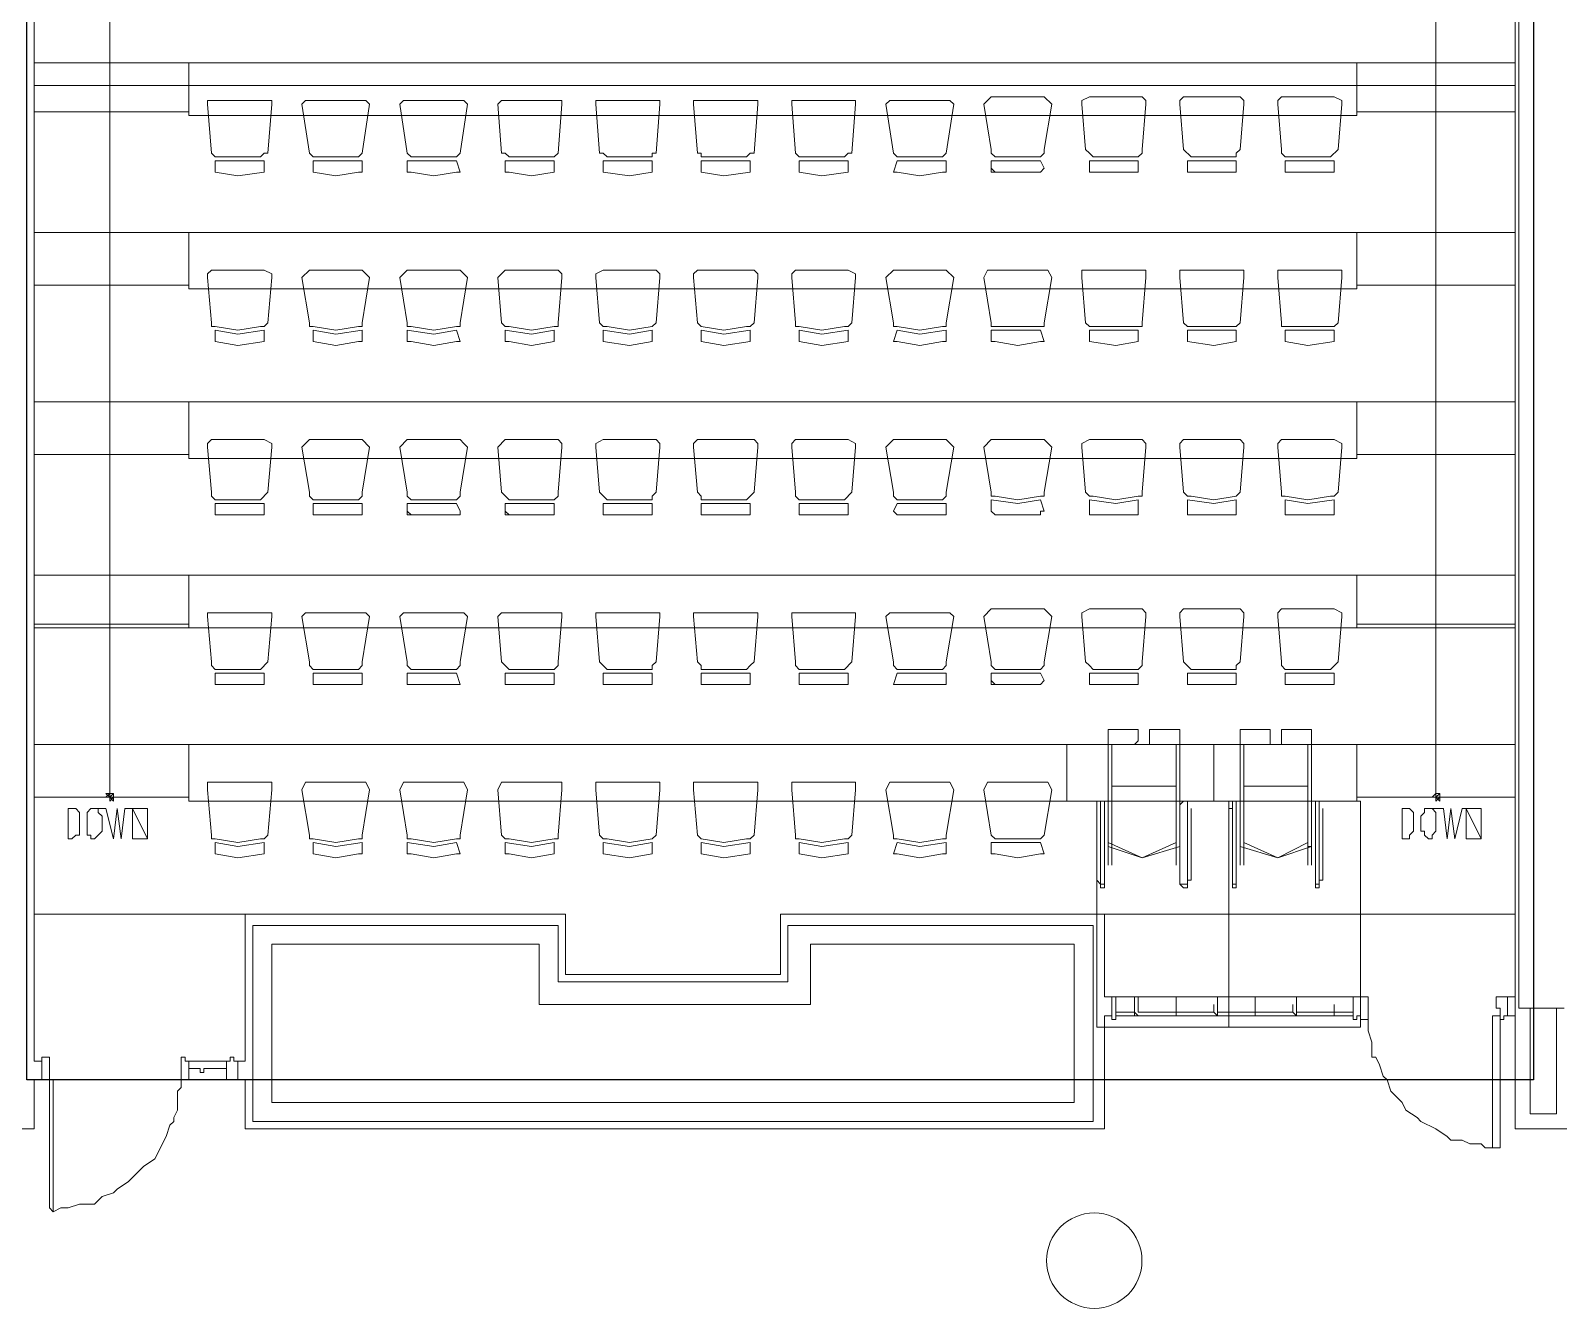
# Model space of a CAD drawing. Header units: metres. Extents: x 3 to 116, y 0 to 119.
# Drawn here: x 17.14 to 27.51, y 51.47 to 60.14 of the extents above; entities that cross this region are included whole.
import ezdxf

# ---------------------------------------------------------------- set-up
doc = ezdxf.new("R2010")
doc.units = ezdxf.units.M
doc.layers.add('PDF_Geometry', color=7, linetype='Continuous', transparency=0.8)

msp = doc.modelspace()

# ---------------------------------------------------------------- linework, layer by layer
msp.add_lwpolyline([(17.11, 70.414), (27.341, 70.414), (27.341, 53.018), (17.11, 53.018)], close=True)
at = {"layer": 'PDF_Geometry', "lineweight": 5}
for points in [[(27.522, 73.023), (27.522, 75.147), (27.318, 75.147), (27.318, 73.023), (27.522, 73.023), (27.522, 72.972), (27.318, 72.972), (27.318, 70.414), (27.241, 70.414), (27.241, 53.504)], [(17.213, 53.146), (17.213, 53.018), (17.161, 53.018), (17.213, 53.018), (17.213, 53.146), (17.161, 53.146), (17.161, 69.084), (19.055, 69.084), (19.055, 70.081), (25.143, 70.081)], [(27.215, 53.581), (27.215, 69.16)], [(17.673, 65.732), (17.673, 54.937)], [(26.678, 65.732), (26.678, 54.937)], [(17.161, 59.593), (18.21, 59.593), (18.21, 59.925), (18.21, 59.567), (26.141, 59.567), (26.141, 59.925), (26.141, 59.593), (27.215, 59.593)], [(17.161, 59.925), (18.21, 59.925), (27.215, 59.925)], [(27.139, 59.772), (27.215, 59.772), (17.161, 59.772)], [(18.722, 59.26), (18.722, 59.183), (18.722, 59.26), (18.389, 59.26), (18.389, 59.183), (18.543, 59.158), (18.722, 59.183)], [(19.387, 59.26), (19.387, 59.183), (19.387, 59.26), (19.055, 59.26), (19.055, 59.183), (19.208, 59.158), (19.362, 59.183), (19.387, 59.183), (19.362, 59.183)], [(20.027, 59.26), (20.052, 59.183), (20.027, 59.26), (19.694, 59.26), (19.694, 59.183), (19.72, 59.183), (19.694, 59.183), (19.72, 59.183), (19.873, 59.158), (20.027, 59.183), (20.052, 59.183), (20.027, 59.183)], [(20.692, 59.26), (20.692, 59.183), (20.692, 59.26), (20.359, 59.26), (20.359, 59.183), (20.385, 59.183), (20.359, 59.183), (20.385, 59.183), (20.538, 59.158), (20.692, 59.183)], [(21.357, 59.26), (21.357, 59.183), (21.357, 59.26), (21.024, 59.26), (21.024, 59.183), (21.203, 59.158), (21.357, 59.183)], [(22.022, 59.26), (22.022, 59.183), (22.022, 59.26), (21.69, 59.26), (21.69, 59.183), (21.843, 59.158), (22.022, 59.183)], [(22.687, 59.26), (22.687, 59.183), (22.687, 59.26), (22.355, 59.26), (22.355, 59.183), (22.508, 59.158), (22.687, 59.183)], [(23.352, 59.26), (23.352, 59.183), (23.352, 59.26), (23.02, 59.26), (22.994, 59.183), (23.02, 59.183), (22.994, 59.183), (23.02, 59.183), (23.173, 59.158), (23.327, 59.183), (23.352, 59.183), (23.327, 59.183)], [(23.992, 59.26), (24.018, 59.209), (23.992, 59.26), (23.659, 59.26), (23.659, 59.183), (23.685, 59.183), (23.659, 59.183), (23.659, 59.209), (23.685, 59.183), (23.992, 59.183), (24.018, 59.209), (23.992, 59.183)], [(24.657, 59.26), (24.657, 59.209), (24.657, 59.26), (24.325, 59.26), (24.325, 59.183), (24.325, 59.209), (24.325, 59.183), (24.657, 59.183), (24.657, 59.209), (24.657, 59.183)], [(25.322, 59.26), (25.322, 59.209), (25.322, 59.26), (24.99, 59.26), (24.99, 59.183), (24.99, 59.209), (24.99, 59.183), (25.322, 59.183), (25.322, 59.209), (25.322, 59.183)], [(25.987, 59.26), (25.987, 59.209), (25.987, 59.26), (25.655, 59.26), (25.655, 59.183), (25.655, 59.209), (25.655, 59.183), (25.987, 59.183), (25.987, 59.209), (25.987, 59.183)], [(17.161, 58.416), (18.21, 58.416), (18.21, 58.774), (18.21, 58.39), (26.141, 58.39), (26.141, 58.774), (26.141, 58.416), (27.215, 58.416)], [(17.161, 58.774), (18.21, 58.774), (27.215, 58.774)], [(22.994, 58.134), (23.02, 58.134), (22.994, 58.134), (22.994, 58.16), (22.943, 58.467), (22.994, 58.518), (23.352, 58.518), (23.404, 58.467), (23.352, 58.16), (23.352, 58.134), (23.327, 58.134), (23.173, 58.109), (23.02, 58.134)], [(24.325, 58.134), (24.35, 58.134), (24.325, 58.134), (24.299, 58.16), (24.273, 58.467), (24.273, 58.518), (24.708, 58.518), (24.708, 58.467), (24.683, 58.16), (24.683, 58.134), (24.35, 58.134)], [(24.99, 58.134), (25.015, 58.134), (24.99, 58.134), (24.964, 58.16), (24.939, 58.467), (24.939, 58.518), (25.373, 58.518), (25.373, 58.467), (25.348, 58.16), (25.322, 58.134), (25.015, 58.134)], [(25.629, 58.134), (25.655, 58.134), (25.629, 58.134), (25.629, 58.16), (25.604, 58.467), (25.604, 58.518), (26.039, 58.518), (26.039, 58.467), (26.013, 58.16), (25.987, 58.134), (25.655, 58.134)], [(18.722, 58.109), (18.722, 58.032), (18.722, 58.109), (18.543, 58.083), (18.389, 58.109), (18.389, 58.032), (18.543, 58.006), (18.722, 58.032)], [(19.387, 58.109), (19.387, 58.032), (19.387, 58.109), (19.208, 58.083), (19.055, 58.109), (19.055, 58.032), (19.208, 58.006), (19.362, 58.032), (19.387, 58.032), (19.362, 58.032)], [(20.027, 58.109), (20.052, 58.032), (20.027, 58.109), (19.873, 58.083), (19.694, 58.109), (19.694, 58.032), (19.72, 58.032), (19.694, 58.032), (19.72, 58.032), (19.873, 58.006), (20.027, 58.032), (20.052, 58.032), (20.027, 58.032)], [(20.692, 58.109), (20.692, 58.032), (20.692, 58.109), (20.538, 58.083), (20.359, 58.109), (20.359, 58.032), (20.385, 58.032), (20.359, 58.032), (20.385, 58.032), (20.538, 58.006), (20.692, 58.032)], [(21.357, 58.109), (21.357, 58.032), (21.357, 58.109), (21.203, 58.083), (21.024, 58.109), (21.024, 58.032), (21.203, 58.006), (21.357, 58.032)], [(22.022, 58.109), (22.022, 58.032), (22.022, 58.109), (21.843, 58.083), (21.69, 58.109), (21.69, 58.032), (21.843, 58.006), (22.022, 58.032)], [(22.687, 58.109), (22.687, 58.032), (22.687, 58.109), (22.508, 58.083), (22.355, 58.109), (22.355, 58.032), (22.508, 58.006), (22.687, 58.032)], [(23.352, 58.109), (23.352, 58.032), (23.352, 58.109), (23.173, 58.083), (23.02, 58.109), (22.994, 58.032), (23.02, 58.032), (22.994, 58.032), (23.02, 58.032), (23.173, 58.006), (23.327, 58.032), (23.352, 58.032), (23.327, 58.032)], [(23.992, 58.109), (24.018, 58.032), (23.992, 58.109), (23.659, 58.109), (23.659, 58.032), (23.685, 58.032), (23.659, 58.032), (23.685, 58.032), (23.838, 58.006), (23.992, 58.032), (24.018, 58.032), (23.992, 58.032)], [(24.657, 58.109), (24.657, 58.032), (24.657, 58.109), (24.325, 58.109), (24.325, 58.032), (24.504, 58.006), (24.657, 58.032)], [(25.322, 58.109), (25.322, 58.032), (25.322, 58.109), (24.99, 58.109), (24.99, 58.032), (25.169, 58.006), (25.322, 58.032)], [(25.987, 58.109), (25.987, 58.032), (25.987, 58.109), (25.655, 58.109), (25.655, 58.032), (25.808, 58.006), (25.987, 58.032)], [(17.161, 57.265), (18.21, 57.265), (18.21, 57.623), (18.21, 57.239), (26.141, 57.239), (26.141, 57.623), (26.141, 57.265), (27.215, 57.265)], [(17.161, 57.623), (18.21, 57.623), (27.215, 57.623)], [(24.325, 56.983), (24.35, 56.983), (24.325, 56.983), (24.299, 57.009), (24.273, 57.316), (24.273, 57.341), (24.325, 57.367), (24.683, 57.367), (24.708, 57.341), (24.708, 57.316), (24.683, 57.009), (24.683, 56.983), (24.657, 56.983), (24.504, 56.958), (24.35, 56.983)], [(24.99, 56.983), (25.015, 56.983), (24.99, 56.983), (24.964, 57.009), (24.939, 57.316), (24.939, 57.341), (24.964, 57.367), (25.348, 57.367), (25.373, 57.341), (25.373, 57.316), (25.348, 57.009), (25.322, 56.983), (25.169, 56.958), (25.015, 56.983)], [(25.629, 56.983), (25.655, 56.983), (25.629, 56.983), (25.629, 57.009), (25.604, 57.316), (25.604, 57.341), (25.629, 57.367), (25.987, 57.367), (26.039, 57.341), (26.039, 57.316), (26.013, 57.009), (25.987, 56.983), (25.962, 56.983), (25.808, 56.958), (25.655, 56.983)], [(23.992, 56.958), (24.018, 56.881), (23.992, 56.958), (23.838, 56.932), (23.659, 56.958), (23.659, 56.881), (23.685, 56.855), (23.659, 56.881), (23.685, 56.855), (23.992, 56.855), (23.992, 56.881), (24.018, 56.881), (23.992, 56.881), (23.992, 56.855)], [(24.657, 56.958), (24.657, 56.881), (24.657, 56.958), (24.504, 56.932), (24.325, 56.958), (24.325, 56.855), (24.325, 56.881), (24.325, 56.855), (24.657, 56.855), (24.657, 56.881), (24.657, 56.855)], [(25.322, 56.958), (25.322, 56.881), (25.322, 56.958), (25.169, 56.932), (24.99, 56.958), (24.99, 56.855), (24.99, 56.881), (24.99, 56.855), (25.322, 56.855), (25.322, 56.881), (25.322, 56.855)], [(25.987, 56.958), (25.987, 56.881), (25.987, 56.958), (25.808, 56.932), (25.655, 56.958), (25.655, 56.855), (25.655, 56.881), (25.655, 56.855), (25.987, 56.855), (25.987, 56.881), (25.987, 56.855)], [(18.722, 56.932), (18.722, 56.881), (18.722, 56.932), (18.389, 56.932), (18.389, 56.855), (18.389, 56.881), (18.389, 56.855), (18.722, 56.855), (18.722, 56.881), (18.722, 56.855)], [(19.387, 56.932), (19.387, 56.881), (19.387, 56.932), (19.055, 56.932), (19.055, 56.855), (19.055, 56.881), (19.055, 56.855), (19.387, 56.855), (19.387, 56.881), (19.387, 56.855), (19.362, 56.855)], [(20.027, 56.932), (20.052, 56.881), (20.027, 56.932), (19.694, 56.932), (19.694, 56.855), (19.72, 56.855), (19.694, 56.855), (19.694, 56.881), (19.72, 56.855), (20.052, 56.855), (20.052, 56.881), (20.052, 56.855), (20.027, 56.855)], [(20.692, 56.932), (20.692, 56.881), (20.692, 56.932), (20.359, 56.932), (20.359, 56.855), (20.385, 56.855), (20.359, 56.855), (20.359, 56.881), (20.385, 56.855), (20.692, 56.855), (20.692, 56.881), (20.692, 56.855)], [(21.357, 56.932), (21.357, 56.881), (21.357, 56.932), (21.024, 56.932), (21.024, 56.855), (21.024, 56.881), (21.024, 56.855), (21.357, 56.855), (21.357, 56.881), (21.357, 56.855)], [(22.022, 56.932), (22.022, 56.881), (22.022, 56.932), (21.69, 56.932), (21.69, 56.855), (21.69, 56.881), (21.69, 56.855), (22.022, 56.855), (22.022, 56.881), (22.022, 56.855)], [(22.687, 56.932), (22.687, 56.881), (22.687, 56.932), (22.355, 56.932), (22.355, 56.855), (22.355, 56.881), (22.355, 56.855), (22.687, 56.855), (22.687, 56.881), (22.687, 56.855)], [(23.352, 56.932), (23.352, 56.881), (23.352, 56.932), (23.02, 56.932), (22.994, 56.881), (23.02, 56.855), (22.994, 56.881), (23.02, 56.855), (23.352, 56.855), (23.352, 56.881), (23.352, 56.855), (23.327, 56.855)], [(17.161, 56.113), (18.21, 56.113), (18.21, 56.446), (18.21, 56.088), (26.141, 56.088), (26.141, 56.446), (26.141, 56.113), (27.215, 56.113)], [(17.161, 56.446), (18.21, 56.446), (27.215, 56.446)], [(27.215, 56.088), (17.161, 56.088)], [(18.722, 55.781), (18.722, 55.704), (18.722, 55.781), (18.389, 55.781), (18.389, 55.704), (18.722, 55.704)], [(19.387, 55.781), (19.387, 55.704), (19.387, 55.781), (19.055, 55.781), (19.055, 55.704), (19.387, 55.704), (19.362, 55.704)], [(20.027, 55.781), (20.052, 55.704), (20.027, 55.781), (19.694, 55.781), (19.694, 55.704), (19.72, 55.704), (19.694, 55.704), (20.052, 55.704), (20.027, 55.704)], [(20.692, 55.781), (20.692, 55.704), (20.692, 55.781), (20.359, 55.781), (20.359, 55.704), (20.385, 55.704), (20.359, 55.704), (20.692, 55.704)], [(21.357, 55.781), (21.357, 55.704), (21.357, 55.781), (21.024, 55.781), (21.024, 55.704), (21.357, 55.704)], [(22.022, 55.781), (22.022, 55.704), (22.022, 55.781), (21.69, 55.781), (21.69, 55.704), (22.022, 55.704)], [(22.687, 55.781), (22.687, 55.704), (22.687, 55.781), (22.355, 55.781), (22.355, 55.704), (22.687, 55.704)], [(23.352, 55.781), (23.352, 55.704), (23.352, 55.781), (23.02, 55.781), (22.994, 55.704), (23.02, 55.704), (22.994, 55.704), (23.352, 55.704), (23.327, 55.704)], [(23.992, 55.781), (24.018, 55.73), (23.992, 55.781), (23.659, 55.781), (23.659, 55.704), (23.685, 55.704), (23.659, 55.704), (23.659, 55.73), (23.685, 55.704), (23.992, 55.704), (24.018, 55.73), (23.992, 55.704)], [(24.657, 55.781), (24.657, 55.73), (24.657, 55.781), (24.325, 55.781), (24.325, 55.704), (24.325, 55.73), (24.325, 55.704), (24.657, 55.704), (24.657, 55.73), (24.657, 55.704)], [(25.322, 55.781), (25.322, 55.73), (25.322, 55.781), (24.99, 55.781), (24.99, 55.704), (24.99, 55.73), (24.99, 55.704), (25.322, 55.704), (25.322, 55.73), (25.322, 55.704)], [(25.987, 55.781), (25.987, 55.73), (25.987, 55.781), (25.655, 55.781), (25.655, 55.704), (25.655, 55.73), (25.655, 55.704), (25.987, 55.704), (25.987, 55.73), (25.987, 55.704)], [(24.632, 55.295), (24.657, 55.32), (24.657, 55.397), (24.632, 55.397), (24.478, 55.397), (24.452, 55.397)], [(24.452, 54.63), (24.683, 54.527), (24.452, 54.604), (24.452, 54.476), (24.452, 55.295), (24.452, 55.397), (24.452, 55.295), (24.632, 55.295), (24.657, 55.32), (24.657, 55.397)], [(24.734, 55.295), (24.734, 55.397), (24.913, 55.397), (24.939, 55.397), (24.939, 55.295), (24.734, 55.295), (24.734, 55.397), (24.734, 55.32)], [(25.348, 55.397), (25.373, 55.397), (25.553, 55.397), (25.553, 55.295), (25.348, 55.295), (25.348, 55.397), (25.348, 55.295), (25.348, 54.476), (25.348, 54.604), (25.604, 54.527), (25.373, 54.63)], [(25.553, 55.397), (25.553, 55.295)], [(25.629, 55.295), (25.629, 55.397), (25.808, 55.397), (25.834, 55.397), (25.834, 55.295), (25.629, 55.295), (25.629, 55.397), (25.629, 55.32)], [(17.161, 54.937), (18.21, 54.937), (18.21, 55.295), (18.21, 54.911), (26.141, 54.911), (26.141, 55.295), (26.141, 54.937), (27.215, 54.937)], [(17.161, 55.295), (18.21, 55.295), (27.215, 55.295)], [(24.171, 55.295), (24.171, 54.911)], [(24.478, 54.476), (24.478, 54.604), (24.478, 55.295)], [(24.913, 54.476), (24.913, 54.604), (24.913, 55.295)], [(24.939, 54.476), (24.939, 55.295)], [(25.169, 54.911), (25.169, 55.295)], [(25.373, 54.476), (25.373, 54.604), (25.373, 55.295)], [(25.808, 54.63), (25.604, 54.527), (25.834, 54.604), (25.808, 54.604), (25.808, 55.295)], [(25.834, 54.476), (25.834, 55.295)], [(19.029, 54.655), (19.055, 54.655), (19.029, 54.655), (19.029, 54.681), (18.978, 54.988), (19.003, 55.039), (19.413, 55.039), (19.438, 54.988), (19.387, 54.681), (19.387, 54.655), (19.362, 54.655), (19.208, 54.63), (19.055, 54.655)], [(22.994, 54.655), (23.02, 54.655), (22.994, 54.655), (22.994, 54.681), (22.943, 54.988), (22.969, 55.039), (23.378, 55.039), (23.404, 54.988), (23.352, 54.681), (23.352, 54.655), (23.327, 54.655), (23.173, 54.63), (23.02, 54.655)], [(24.478, 55.013), (24.913, 55.013)], [(25.373, 55.013), (25.808, 55.013)], [(17.699, 54.937), (17.699, 54.962), (17.673, 54.962), (17.648, 54.937), (17.673, 54.937), (17.673, 54.911), (17.699, 54.937), (17.673, 54.937), (17.699, 54.911), (17.699, 54.937), (17.673, 54.937), (17.699, 54.962), (17.673, 54.937), (17.673, 54.962), (17.648, 54.962), (17.673, 54.937), (17.648, 54.937), (17.673, 54.937), (17.673, 54.911)], [(25.271, 53.453), (25.271, 53.376), (25.271, 54.911), (26.166, 54.911), (26.166, 53.376), (25.271, 53.376)], [(26.704, 54.962), (26.704, 54.937), (26.704, 54.962), (26.678, 54.962), (26.653, 54.937), (26.678, 54.937), (26.678, 54.911), (26.704, 54.937), (26.678, 54.937), (26.704, 54.911), (26.704, 54.937), (26.678, 54.937), (26.704, 54.962), (26.678, 54.937), (26.678, 54.962), (26.678, 54.911)], [(17.545, 54.86), (17.52, 54.834), (17.52, 54.681), (17.545, 54.681), (17.545, 54.655), (17.571, 54.655), (17.622, 54.706), (17.622, 54.809), (17.596, 54.834), (17.596, 54.86), (17.545, 54.86), (17.648, 54.86), (17.699, 54.655), (17.724, 54.86), (17.75, 54.655), (17.775, 54.86), (17.827, 54.86), (17.827, 54.655), (17.929, 54.655), (17.827, 54.86), (17.929, 54.86), (17.929, 54.655)], [(24.427, 54.348), (24.427, 54.323), (24.401, 54.323), (24.401, 54.348), (24.376, 54.374), (24.376, 54.86), (24.376, 54.374)], [(24.376, 54.86), (24.376, 54.86)], [(25.015, 54.86), (25.015, 54.374), (24.99, 54.374), (24.99, 54.86)], [(25.322, 54.348), (25.322, 54.323), (25.297, 54.323), (25.297, 54.86), (25.271, 54.86), (25.271, 54.374)], [(25.271, 54.86), (25.271, 54.86)], [(25.911, 54.86), (25.911, 54.374), (25.885, 54.374), (25.885, 54.86)], [(26.601, 54.86), (26.627, 54.86), (26.601, 54.86), (26.601, 54.834), (26.576, 54.809), (26.576, 54.706), (26.601, 54.706), (26.601, 54.681), (26.627, 54.655), (26.653, 54.655), (26.653, 54.681), (26.678, 54.706), (26.678, 54.834), (26.653, 54.86), (26.627, 54.86), (26.729, 54.86), (26.755, 54.655), (26.78, 54.86), (26.806, 54.655), (26.857, 54.86), (26.883, 54.86), (26.883, 54.655), (26.985, 54.655), (26.883, 54.86), (26.985, 54.86), (26.985, 54.655)], [(18.722, 54.63), (18.722, 54.553), (18.722, 54.63), (18.543, 54.604), (18.389, 54.63), (18.389, 54.553), (18.543, 54.527), (18.722, 54.553)], [(19.387, 54.63), (19.387, 54.553), (19.387, 54.63), (19.208, 54.604), (19.055, 54.63), (19.055, 54.553), (19.208, 54.527), (19.362, 54.553), (19.387, 54.553), (19.362, 54.553)], [(20.027, 54.63), (20.052, 54.553), (20.027, 54.63), (19.873, 54.604), (19.694, 54.63), (19.694, 54.553), (19.72, 54.553), (19.694, 54.553), (19.72, 54.553), (19.873, 54.527), (20.027, 54.553), (20.052, 54.553), (20.027, 54.553)], [(20.692, 54.63), (20.692, 54.553), (20.692, 54.63), (20.538, 54.604), (20.359, 54.63), (20.359, 54.553), (20.385, 54.553), (20.359, 54.553), (20.385, 54.553), (20.538, 54.527), (20.692, 54.553)], [(21.357, 54.63), (21.357, 54.553), (21.357, 54.63), (21.203, 54.604), (21.024, 54.63), (21.024, 54.553), (21.203, 54.527), (21.357, 54.553)], [(22.022, 54.63), (22.022, 54.553), (22.022, 54.63), (21.843, 54.604), (21.69, 54.63), (21.69, 54.553), (21.843, 54.527), (22.022, 54.553)], [(22.687, 54.63), (22.687, 54.553), (22.687, 54.63), (22.508, 54.604), (22.355, 54.63), (22.355, 54.553), (22.508, 54.527), (22.687, 54.553)], [(23.352, 54.63), (23.352, 54.553), (23.352, 54.63), (23.173, 54.604), (23.02, 54.63), (22.994, 54.553), (23.02, 54.553), (22.994, 54.553), (23.02, 54.553), (23.173, 54.527), (23.327, 54.553), (23.352, 54.553), (23.327, 54.553)], [(23.992, 54.63), (24.018, 54.553), (23.992, 54.63), (23.659, 54.63), (23.659, 54.553), (23.685, 54.553), (23.659, 54.553), (23.685, 54.553), (23.838, 54.527), (23.992, 54.553), (24.018, 54.553), (23.992, 54.553)], [(24.452, 54.604), (24.452, 54.604)], [(24.913, 54.63), (24.683, 54.527), (24.939, 54.604)], [(25.348, 54.604), (25.348, 54.604)], [(25.808, 54.604), (25.808, 54.476)], [(24.452, 54.476), (24.452, 54.476)], [(24.913, 54.476), (24.913, 54.476)], [(25.348, 54.476), (25.348, 54.476)], [(25.834, 54.476), (25.834, 54.476)], [(24.376, 54.374), (24.376, 54.374)], [(25.015, 54.374), (25.015, 54.374)], [(25.271, 54.374), (25.271, 54.374)], [(25.911, 54.374), (25.911, 54.374)], [(24.99, 54.348), (24.99, 54.323), (24.964, 54.323), (24.939, 54.348)], [(25.885, 54.348), (25.885, 54.323), (25.859, 54.323), (25.859, 54.348)], [(18.594, 54.143), (17.161, 54.143)], [(24.478, 53.581), (24.427, 53.581), (24.427, 54.143), (22.227, 54.143), (22.227, 53.734), (20.769, 53.734), (20.769, 54.143), (18.594, 54.143), (18.594, 53.146), (18.543, 53.146), (18.594, 53.146)], [(24.529, 54.143), (24.427, 54.143), (27.215, 54.143)], [(18.773, 52.864), (24.222, 52.864), (18.773, 52.864), (18.773, 53.939), (20.59, 53.939), (20.59, 53.53), (22.431, 53.53), (22.431, 53.939), (24.222, 53.939), (24.222, 52.864)], [(24.478, 53.453), (24.478, 53.427), (24.504, 53.427), (24.504, 53.581), (24.478, 53.581), (24.478, 53.453), (24.478, 53.581), (24.478, 53.453), (24.427, 53.453), (24.427, 52.685), (18.594, 52.685), (18.594, 53.018), (18.543, 53.018), (18.543, 53.146)], [(24.632, 53.53), (24.632, 53.478), (24.504, 53.478), (24.632, 53.478), (24.657, 53.453), (24.504, 53.453), (24.504, 53.581), (24.657, 53.581), (24.657, 53.478), (24.913, 53.478), (24.913, 53.53), (24.913, 53.453), (24.632, 53.453), (24.632, 53.581), (24.913, 53.581), (24.913, 53.478), (25.169, 53.478), (25.169, 53.53), (25.169, 53.478), (25.194, 53.453), (24.913, 53.453), (24.913, 53.581), (25.194, 53.581), (25.194, 53.478), (25.45, 53.478), (25.45, 53.53), (25.45, 53.453), (25.194, 53.453), (25.194, 53.581), (25.45, 53.581), (25.45, 53.478), (25.706, 53.478), (25.706, 53.53), (25.706, 53.478), (25.732, 53.453), (25.45, 53.453), (25.45, 53.581), (25.732, 53.581), (25.732, 53.478), (25.987, 53.478), (25.987, 53.53), (25.987, 53.453), (25.732, 53.453), (25.732, 53.581), (25.987, 53.581), (26.115, 53.581), (26.115, 53.453), (25.987, 53.453), (25.987, 53.478), (26.115, 53.478), (25.987, 53.478), (25.987, 53.53)], [(26.166, 53.581), (26.166, 53.453), (26.166, 53.581), (26.115, 53.581), (26.115, 53.427), (26.141, 53.427), (26.141, 53.453), (26.166, 53.453)], [(26.218, 53.504), (26.218, 53.581), (26.218, 53.427), (26.166, 53.427), (26.166, 53.581), (26.218, 53.581)], [(26.218, 53.402), (26.218, 53.453), (26.218, 53.35), (26.243, 53.274), (26.243, 53.171), (26.269, 53.171), (26.294, 53.12), (26.32, 53.043), (26.346, 53.018), (26.371, 52.941), (26.448, 52.864), (26.473, 52.813), (26.55, 52.762), (26.576, 52.736), (26.678, 52.685), (26.755, 52.634), (26.78, 52.609), (26.857, 52.609), (26.908, 52.583), (26.985, 52.583), (27.011, 52.557), (27.062, 52.557)], [(27.215, 53.453), (27.215, 52.685), (30.848, 52.685), (30.848, 52.89)], [(27.497, 53.504), (27.497, 52.788), (27.318, 52.788), (27.318, 53.504)], [(18.466, 53.018), (18.21, 53.018), (18.21, 53.146), (18.466, 53.146), (18.466, 53.095), (18.313, 53.095), (18.313, 53.069), (18.287, 53.069), (18.287, 53.095), (18.21, 53.095)], [(16.778, 53.018), (16.778, 52.685), (17.161, 52.685), (17.161, 53.018)], [(17.264, 52.148), (17.289, 52.122), (17.289, 53.018), (17.264, 53.018), (17.264, 52.148), (17.289, 52.122), (17.341, 52.148), (17.392, 52.148), (17.468, 52.174), (17.571, 52.174), (17.622, 52.225), (17.699, 52.25), (17.724, 52.276), (17.801, 52.327), (17.903, 52.429), (17.98, 52.481), (18.057, 52.634), (18.082, 52.711), (18.108, 52.736), (18.108, 52.762), (18.134, 52.813), (18.134, 52.941), (18.159, 52.967), (18.159, 53.018)]]:
    msp.add_lwpolyline(points, dxfattribs=at)
for points in [[(18.389, 59.286), (18.364, 59.311), (18.338, 59.644), (18.338, 59.669), (18.773, 59.669), (18.773, 59.644), (18.748, 59.311), (18.722, 59.311), (18.696, 59.286)], [(19.055, 59.286), (19.029, 59.311), (18.978, 59.644), (19.003, 59.669), (19.413, 59.669), (19.438, 59.644), (19.387, 59.311), (19.362, 59.286)], [(19.72, 59.286), (19.694, 59.311), (19.643, 59.644), (19.669, 59.669), (20.078, 59.669), (20.103, 59.644), (20.052, 59.311), (20.027, 59.286)], [(20.385, 59.286), (20.359, 59.311), (20.334, 59.311), (20.308, 59.644), (20.334, 59.669), (20.743, 59.669), (20.743, 59.644), (20.717, 59.311), (20.692, 59.286)], [(21.05, 59.286), (21.024, 59.311), (20.999, 59.311), (20.973, 59.644), (20.973, 59.669), (21.408, 59.669), (21.408, 59.644), (21.383, 59.311), (21.357, 59.311), (21.357, 59.286)], [(21.69, 59.286), (21.69, 59.311), (21.664, 59.311), (21.638, 59.644), (21.638, 59.669), (22.073, 59.669), (22.073, 59.644), (22.048, 59.311), (22.022, 59.311), (21.997, 59.286)], [(22.355, 59.286), (22.329, 59.311), (22.304, 59.644), (22.304, 59.669), (22.738, 59.669), (22.738, 59.644), (22.713, 59.311), (22.687, 59.311), (22.662, 59.286)], [(23.02, 59.286), (22.994, 59.311), (22.943, 59.644), (22.969, 59.669), (23.378, 59.669), (23.404, 59.644), (23.352, 59.311), (23.327, 59.286)], [(23.685, 59.286), (23.659, 59.311), (23.659, 59.337), (23.608, 59.644), (23.659, 59.695), (24.018, 59.695), (24.069, 59.644), (24.018, 59.337), (24.018, 59.311), (23.992, 59.286)], [(24.35, 59.286), (24.325, 59.311), (24.299, 59.337), (24.273, 59.644), (24.273, 59.669), (24.325, 59.695), (24.683, 59.695), (24.708, 59.669), (24.708, 59.644), (24.683, 59.337), (24.683, 59.311), (24.657, 59.286)], [(25.015, 59.286), (24.964, 59.337), (24.939, 59.644), (24.939, 59.669), (24.964, 59.695), (25.348, 59.695), (25.373, 59.669), (25.373, 59.644), (25.348, 59.337), (25.322, 59.311), (25.322, 59.286)], [(25.655, 59.286), (25.629, 59.311), (25.629, 59.337), (25.604, 59.644), (25.604, 59.669), (25.629, 59.695), (25.987, 59.695), (26.039, 59.669), (26.039, 59.644), (26.013, 59.337), (25.962, 59.286)], [(18.389, 58.134), (18.364, 58.134), (18.364, 58.16), (18.338, 58.467), (18.338, 58.493), (18.364, 58.518), (18.722, 58.518), (18.773, 58.493), (18.773, 58.467), (18.748, 58.16), (18.722, 58.134), (18.696, 58.134), (18.543, 58.109)], [(19.055, 58.134), (19.029, 58.134), (19.029, 58.16), (18.978, 58.467), (19.029, 58.518), (19.387, 58.518), (19.438, 58.467), (19.387, 58.16), (19.387, 58.134), (19.362, 58.134), (19.208, 58.109)], [(19.72, 58.134), (19.694, 58.134), (19.694, 58.16), (19.643, 58.467), (19.694, 58.518), (20.052, 58.518), (20.103, 58.467), (20.052, 58.16), (20.052, 58.134), (20.027, 58.134), (19.873, 58.109)], [(20.385, 58.134), (20.359, 58.134), (20.334, 58.16), (20.308, 58.467), (20.359, 58.518), (20.717, 58.518), (20.743, 58.493), (20.743, 58.467), (20.717, 58.16), (20.717, 58.134), (20.692, 58.134), (20.538, 58.109)], [(21.05, 58.134), (21.024, 58.134), (20.999, 58.16), (20.973, 58.467), (20.973, 58.493), (21.024, 58.518), (21.383, 58.518), (21.408, 58.493), (21.408, 58.467), (21.383, 58.16), (21.357, 58.134), (21.203, 58.109)], [(21.69, 58.134), (21.664, 58.16), (21.638, 58.467), (21.638, 58.493), (21.664, 58.518), (22.048, 58.518), (22.073, 58.493), (22.073, 58.467), (22.048, 58.16), (22.022, 58.134), (21.997, 58.134), (21.843, 58.109)], [(22.355, 58.134), (22.329, 58.134), (22.329, 58.16), (22.304, 58.467), (22.304, 58.493), (22.329, 58.518), (22.687, 58.518), (22.738, 58.493), (22.738, 58.467), (22.713, 58.16), (22.687, 58.134), (22.662, 58.134), (22.508, 58.109)], [(23.685, 58.134), (23.659, 58.134), (23.659, 58.16), (23.608, 58.467), (23.634, 58.518), (24.043, 58.518), (24.069, 58.467), (24.018, 58.16), (24.018, 58.134)], [(18.389, 56.958), (18.364, 56.983), (18.364, 57.009), (18.338, 57.316), (18.338, 57.341), (18.364, 57.367), (18.722, 57.367), (18.773, 57.341), (18.773, 57.316), (18.748, 57.009), (18.696, 56.958)], [(19.055, 56.958), (19.029, 56.983), (19.029, 57.009), (18.978, 57.316), (19.029, 57.367), (19.387, 57.367), (19.438, 57.316), (19.387, 57.009), (19.387, 56.983), (19.362, 56.958)], [(19.72, 56.958), (19.694, 56.983), (19.694, 57.009), (19.643, 57.316), (19.694, 57.367), (20.052, 57.367), (20.078, 57.341), (20.103, 57.316), (20.052, 57.009), (20.052, 56.983), (20.027, 56.958)], [(20.385, 56.958), (20.334, 57.009), (20.308, 57.316), (20.359, 57.367), (20.717, 57.367), (20.743, 57.341), (20.743, 57.316), (20.717, 57.009), (20.717, 56.983), (20.692, 56.958)], [(21.05, 56.958), (20.999, 57.009), (20.973, 57.316), (20.973, 57.341), (21.024, 57.367), (21.383, 57.367), (21.408, 57.341), (21.408, 57.316), (21.383, 57.009), (21.357, 56.983), (21.357, 56.958)], [(21.69, 56.958), (21.69, 56.983), (21.664, 57.009), (21.638, 57.316), (21.638, 57.341), (21.664, 57.367), (22.048, 57.367), (22.073, 57.341), (22.073, 57.316), (22.048, 57.009), (22.022, 56.983), (21.997, 56.958)], [(22.355, 56.958), (22.329, 56.983), (22.329, 57.009), (22.304, 57.316), (22.304, 57.341), (22.329, 57.367), (22.687, 57.367), (22.738, 57.341), (22.738, 57.316), (22.713, 57.009), (22.662, 56.958)], [(23.02, 56.958), (22.994, 56.983), (22.994, 57.009), (22.943, 57.316), (22.994, 57.367), (23.352, 57.367), (23.404, 57.316), (23.352, 57.009), (23.352, 56.983), (23.327, 56.958)], [(23.685, 56.983), (23.659, 56.983), (23.659, 57.009), (23.608, 57.316), (23.659, 57.367), (24.018, 57.367), (24.069, 57.316), (24.018, 57.009), (24.018, 56.983), (23.992, 56.983), (23.838, 56.958)], [(18.389, 55.806), (18.364, 55.832), (18.364, 55.858), (18.338, 56.165), (18.338, 56.19), (18.773, 56.19), (18.773, 56.165), (18.748, 55.858), (18.696, 55.806)], [(19.055, 55.806), (19.029, 55.832), (19.029, 55.858), (18.978, 56.165), (19.003, 56.19), (19.413, 56.19), (19.438, 56.165), (19.387, 55.858), (19.387, 55.832), (19.362, 55.806)], [(19.72, 55.806), (19.694, 55.832), (19.694, 55.858), (19.643, 56.165), (19.669, 56.19), (20.078, 56.19), (20.103, 56.165), (20.052, 55.858), (20.052, 55.832), (20.027, 55.806)], [(20.385, 55.806), (20.334, 55.858), (20.308, 56.165), (20.334, 56.19), (20.743, 56.19), (20.743, 56.165), (20.717, 55.858), (20.717, 55.832), (20.692, 55.806)], [(21.05, 55.806), (20.999, 55.858), (20.973, 56.165), (20.973, 56.19), (21.408, 56.19), (21.408, 56.165), (21.383, 55.858), (21.357, 55.832), (21.357, 55.806)], [(21.69, 55.806), (21.69, 55.832), (21.664, 55.858), (21.638, 56.165), (21.638, 56.19), (22.073, 56.19), (22.073, 56.165), (22.048, 55.858), (22.022, 55.832), (21.997, 55.806)], [(22.355, 55.806), (22.329, 55.832), (22.329, 55.858), (22.304, 56.165), (22.304, 56.19), (22.738, 56.19), (22.738, 56.165), (22.713, 55.858), (22.662, 55.806)], [(23.02, 55.806), (22.994, 55.832), (22.994, 55.858), (22.943, 56.165), (22.969, 56.19), (23.378, 56.19), (23.404, 56.165), (23.352, 55.858), (23.352, 55.832), (23.327, 55.806)], [(23.685, 55.806), (23.659, 55.832), (23.659, 55.858), (23.608, 56.165), (23.659, 56.216), (24.018, 56.216), (24.069, 56.165), (24.018, 55.858), (24.018, 55.832), (23.992, 55.806)], [(24.35, 55.806), (24.325, 55.832), (24.299, 55.858), (24.273, 56.165), (24.273, 56.19), (24.325, 56.216), (24.683, 56.216), (24.708, 56.19), (24.708, 56.165), (24.683, 55.858), (24.683, 55.832), (24.657, 55.806)], [(25.015, 55.806), (24.964, 55.858), (24.939, 56.165), (24.939, 56.19), (24.964, 56.216), (25.348, 56.216), (25.373, 56.19), (25.373, 56.165), (25.348, 55.858), (25.322, 55.832), (25.322, 55.806)], [(25.655, 55.806), (25.629, 55.832), (25.629, 55.858), (25.604, 56.165), (25.604, 56.19), (25.629, 56.216), (25.987, 56.216), (26.039, 56.19), (26.039, 56.165), (26.013, 55.858), (25.962, 55.806)], [(18.389, 54.655), (18.364, 54.655), (18.364, 54.681), (18.338, 54.988), (18.338, 55.039), (18.773, 55.039), (18.773, 54.988), (18.748, 54.681), (18.722, 54.655), (18.696, 54.655), (18.543, 54.63)], [(19.72, 54.655), (19.694, 54.655), (19.694, 54.681), (19.643, 54.988), (19.669, 55.039), (20.078, 55.039), (20.103, 54.988), (20.052, 54.681), (20.052, 54.655), (20.027, 54.655), (19.873, 54.63)], [(20.385, 54.655), (20.359, 54.655), (20.334, 54.681), (20.308, 54.988), (20.334, 55.039), (20.743, 55.039), (20.743, 54.988), (20.717, 54.681), (20.717, 54.655), (20.692, 54.655), (20.538, 54.63)], [(21.05, 54.655), (21.024, 54.655), (20.999, 54.681), (20.973, 54.988), (20.973, 55.039), (21.408, 55.039), (21.408, 54.988), (21.383, 54.681), (21.357, 54.655), (21.203, 54.63)], [(21.69, 54.655), (21.664, 54.681), (21.638, 54.988), (21.638, 55.039), (22.073, 55.039), (22.073, 54.988), (22.048, 54.681), (22.022, 54.655), (21.997, 54.655), (21.843, 54.63)], [(22.355, 54.655), (22.329, 54.655), (22.329, 54.681), (22.304, 54.988), (22.304, 55.039), (22.738, 55.039), (22.738, 54.988), (22.713, 54.681), (22.687, 54.655), (22.662, 54.655), (22.508, 54.63)], [(23.685, 54.655), (23.659, 54.681), (23.608, 54.988), (23.634, 55.039), (24.043, 55.039), (24.069, 54.988), (24.018, 54.681), (23.992, 54.655)], [(24.376, 53.376), (24.376, 54.911), (25.271, 54.911), (25.271, 53.376)], [(24.427, 54.885), (24.427, 54.348), (24.401, 54.348), (24.401, 54.911), (24.427, 54.911)], [(24.939, 54.885), (24.964, 54.911), (24.99, 54.911), (24.99, 54.348), (24.939, 54.348)], [(25.322, 54.885), (25.322, 54.348), (25.297, 54.348), (25.297, 54.911), (25.322, 54.911)], [(25.859, 54.885), (25.859, 54.911), (25.885, 54.911), (25.885, 54.348), (25.859, 54.348)], [(17.392, 54.655), (17.392, 54.86), (17.443, 54.86), (17.468, 54.834), (17.468, 54.681), (17.443, 54.681), (17.417, 54.655)], [(26.448, 54.655), (26.448, 54.86), (26.499, 54.86), (26.525, 54.834), (26.525, 54.706), (26.499, 54.681), (26.499, 54.655)], [(24.35, 52.736), (18.645, 52.736), (18.645, 54.067), (20.717, 54.067), (20.717, 53.683), (22.278, 53.683), (22.278, 54.067), (24.35, 54.067)], [(18.773, 53.939), (18.773, 52.864), (24.222, 52.864), (24.222, 53.939), (22.431, 53.939), (22.431, 53.53), (20.59, 53.53), (20.59, 53.939)], [(24.222, 52.864), (18.773, 52.864), (18.773, 53.939), (20.59, 53.939), (20.59, 53.53), (22.431, 53.53), (22.431, 53.939), (24.222, 53.939)], [(27.087, 53.581), (27.087, 53.504), (27.113, 53.504), (27.113, 53.427), (27.139, 53.427), (27.139, 53.453), (27.164, 53.453), (27.164, 53.581)], [(27.164, 53.453), (27.164, 53.581), (27.215, 53.581), (27.215, 53.453)], [(27.062, 52.557), (27.062, 53.453), (27.113, 53.453), (27.113, 52.557)], [(27.241, 53.504), (27.548, 53.504)], [(17.264, 53.146), (17.264, 53.018), (17.213, 53.018), (17.213, 53.171), (17.264, 53.171)], [(18.159, 53.146), (18.159, 53.018), (18.21, 53.018), (18.21, 53.146), (18.185, 53.146), (18.185, 53.171), (18.159, 53.171)], [(18.543, 53.146), (18.543, 53.018), (18.466, 53.018), (18.466, 53.146), (18.492, 53.146), (18.492, 53.171), (18.517, 53.171), (18.517, 53.146)]]:
    msp.add_lwpolyline(points, close=True, dxfattribs=at)
msp.add_circle((24.358, 51.79), 0.324, dxfattribs=at)

doc.saveas('drawing.dxf')
